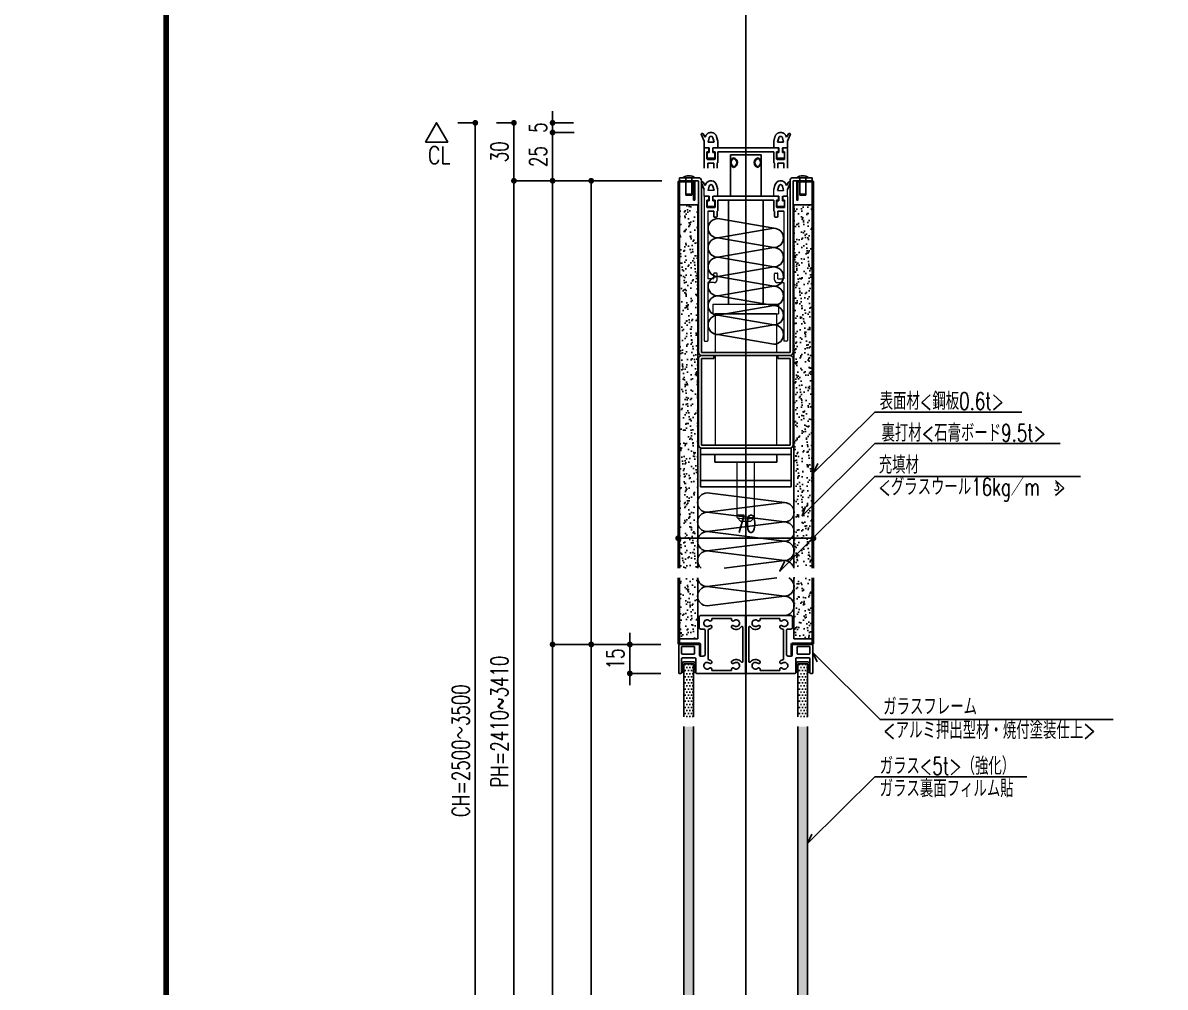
# Model space of a CAD drawing. Extents: x 21 to 47673, y 9 to 26406.
# Drawn here: x 17495 to 18086, y 19376 to 19875 of the extents above; entities that cross this region are included whole.
import ezdxf

# ---------------------------------------------------------------- set-up
doc = ezdxf.new("R2010")
doc.units = 0
doc.header["$LTSCALE"] = 10
doc.header["$PDMODE"] = 35
doc.header["$PDSIZE"] = 5
doc.linetypes.add('HIDDEN', pattern=[9.525, 6.35, -3.175])
for name, color, linetype in [('_図面枠', 7, 'Continuous'), ('_基準', 1, 'Continuous'), ('_文字', 3, 'Continuous'), ('_製品', 4, 'Continuous'), ('_製品寸法', 9, 'Continuous'), ('_製品点線', 6, 'Continuous')]:
    doc.layers.add(name, color=color, linetype=linetype)
doc.styles.add('OKAMURA', font='simplex8.shx', dxfattribs={"width": 0.7, "bigfont": 'BIGFONT.shx'})
doc.dimstyles.new('OKAMURA-003', dxfattribs={"dimscale": 3, "dimtxt": 3, "dimasz": 1, "dimexe": 0, "dimexo": 3, "dimgap": 1, "dimtad": 1, "dimdec": 3, "dimdsep": 46, "dimtxsty": 'OKAMURA', "dimblk1": 'DOT', "dimblk2": 'DOT', "dimsah": 1, "dimcen": 0, "dimclrd": 9, "dimclre": 9, "dimclrt": 3, "dimadec": 0, "dimazin": 0, "dimtfac": 1, "dimtdec": 3, "dimtix": 1, "dimtmove": 2, "dimatfit": 3, "dimldrblk": 'NONE', "dimfxl": 0, "dimtolj": 1, "dimarcsym": 0})
pattern_1 = [(127.5, (-4866.6654, -2922.263), (-4.8941324, -0.160003), [0, -3.8608, 0, -4.318, 0, -4.1275]), (97.5, (-4866.6654, -2922.263), (-7.168251, 4.495233), [0, -2.0828, 0, -3.4798, 0, -1.3335]), (57.5, (-4866.6654, -2925.387), (-0.0143718, 7.9099237), [0, -1.27, 0, -4.572, 0, -5.969]), (47.5, (-4866.6654, -2925.387), (-2.229293, 7.6355645), [0, -0.635, 0, -2.9972, 0, -3.429])]
pattern_2 = [(127.5, (-4866.6654, -2616.763), (-4.8941324, -0.160003), [0, -3.8608, 0, -4.318, 0, -4.1275]), (97.5, (-4866.6654, -2616.763), (-7.168251, 4.495233), [0, -2.0828, 0, -3.4798, 0, -1.3335]), (57.5, (-4866.6654, -2619.887), (-0.014372, 7.9099237), [0, -1.27, 0, -4.572, 0, -5.969]), (47.5, (-4866.6654, -2619.887), (-2.229293, 7.6355645), [0, -0.635, 0, -2.9972, 0, -3.429])]

# ---------------------------------------------------------------- blocks, each defined once
blk = doc.blocks.new('WAKU')
at = {"layer": '_図面枠', "color": 7, "const_width": 1}
blk.add_lwpolyline([(803, 565), (0, 565), (0, 0), (803, 0)], close=True, dxfattribs=at)
blk = doc.blocks.new('_DOT')
at = {"color": 0, "linetype": 'ByBlock'}
blk.add_line((-0.5, 0), (-1, 0), dxfattribs=at)
at = {"color": 0, "linetype": 'ByBlock', "const_width": 0.5}
blk.add_lwpolyline([(-0.25, 0, 1), (0.25, 0, 1)], format="xyb", close=True, dxfattribs=at)
blk = doc.blocks.new('*D1248')
at = {"layer": '_製品寸法', "color": 9, "lineweight": -2, "transparency": 16777216}
for p, q in [((-149, 650), (-140, 650)), ((-140, 2.98), (-140, 647)), ((-149, -0.02), (-140, -0.02))]:
    blk.add_line(p, q, dxfattribs=at)
at = {"layer": 'Defpoints', "color": 0, "transparency": 16777216}
for p in [(-140, 650), (-140, 650), (-140, -0.02)]:
    blk.add_point(p, dxfattribs=at)
at = {"layer": '_製品寸法', "color": 9, "lineweight": -2, "transparency": 16777216, "xscale": 3, "yscale": 3, "zscale": 3}
for p, rotation in [((-140, 650), 90), ((-140, -0.02), 270)]:
    blk.add_blockref('_DOT', p, dxfattribs=dict(at, rotation=rotation))
at = {"layer": '_製品寸法', "color": 3, "transparency": 16777216, "insert": (-147.5, 324.99), "char_height": 9, "attachment_point": 5, "rotation": 90, "style": 'OKAMURA'}
blk.add_mtext('\\A1;CH=2500～3500', dxfattribs=at)
blk = doc.blocks.new('_None')
blk = doc.blocks.new('*D1249')
at = {"layer": '_製品寸法', "color": 9, "lineweight": -2, "transparency": 16777216}
for p, q in [((-129, 650), (-120, 650)), ((-120, 647), (-120, 623)), ((-43.4, 620), (-120, 620))]:
    blk.add_line(p, q, dxfattribs=at)
at = {"layer": 'Defpoints', "color": 0, "transparency": 16777216}
for p in [(-120, 650), (-120, 620), (-34.4, 620)]:
    blk.add_point(p, dxfattribs=at)
at = {"layer": '_製品寸法', "color": 9, "lineweight": -2, "transparency": 16777216, "xscale": 3, "yscale": 3, "zscale": 3}
for p, rotation in [((-120, 650), 90), ((-120, 620), 270)]:
    blk.add_blockref('_DOT', p, dxfattribs=dict(at, rotation=rotation))
at = {"layer": '_製品寸法', "color": 3, "transparency": 16777216, "insert": (-127.5, 635), "char_height": 9, "attachment_point": 5, "rotation": 90, "style": 'OKAMURA'}
blk.add_mtext('\\A1;30', dxfattribs=at)
blk = doc.blocks.new('*D1250')
at = {"layer": '_製品寸法', "color": 9, "lineweight": -2, "transparency": 16777216}
for p, q in [((-43.4, 620), (-120, 620)), ((-120, 617), (-120, 63)), ((-43.4, 60), (-120, 60))]:
    blk.add_line(p, q, dxfattribs=at)
at = {"layer": 'Defpoints', "color": 0, "transparency": 16777216}
for p in [(-34.4, 620), (-120, 60), (-34.4, 60)]:
    blk.add_point(p, dxfattribs=at)
at = {"layer": '_製品寸法', "color": 9, "lineweight": -2, "transparency": 16777216, "xscale": 3, "yscale": 3, "zscale": 3}
for p, rotation in [((-120, 620), 90), ((-120, 60), 270)]:
    blk.add_blockref('_DOT', p, dxfattribs=dict(at, rotation=rotation))
at = {"layer": '_製品寸法', "color": 3, "transparency": 16777216, "insert": (-127.5, 340), "char_height": 9, "attachment_point": 5, "rotation": 90, "style": 'OKAMURA'}
blk.add_mtext('\\A1;PH=2410~3410', dxfattribs=at)
blk = doc.blocks.new('*D1252')
at = {"layer": '_製品寸法', "color": 9, "lineweight": -2, "transparency": 16777216}
for p, q in [((-35, 444), (-35, 435)), ((35, 444), (35, 435)), ((-32, 435), (32, 435))]:
    blk.add_line(p, q, dxfattribs=at)
at = {"layer": 'Defpoints', "color": 0, "transparency": 16777216}
for p in [(-35, 435), (35, 435), (35, 435)]:
    blk.add_point(p, dxfattribs=at)
at = {"layer": '_製品寸法', "color": 9, "lineweight": -2, "transparency": 16777216, "xscale": 3, "yscale": 3, "zscale": 3, "rotation": 180}
blk.add_blockref('_DOT', (-35, 435), dxfattribs=at)
at = {"layer": '_製品寸法', "color": 9, "lineweight": -2, "transparency": 16777216, "xscale": 3, "yscale": 3, "zscale": 3}
blk.add_blockref('_DOT', (35, 435), dxfattribs=at)
at = {"layer": '_製品寸法', "color": 3, "transparency": 16777216, "insert": (0, 442.5), "char_height": 9, "attachment_point": 5, "style": 'OKAMURA'}
blk.add_mtext('\\A1;70', dxfattribs=at)
blk = doc.blocks.new('*D1253')
at = {"layer": '_製品寸法', "color": 9, "lineweight": -2, "transparency": 16777216}
for p, q in [((-44, 620), (-80, 620)), ((-80, 617), (-80, 383)), ((-44, 380), (-80, 380))]:
    blk.add_line(p, q, dxfattribs=at)
at = {"layer": 'Defpoints', "color": 0, "transparency": 16777216}
for p in [(-35, 620), (-80, 380), (-35, 380)]:
    blk.add_point(p, dxfattribs=at)
at = {"layer": '_製品寸法', "color": 9, "lineweight": -2, "transparency": 16777216, "xscale": 3, "yscale": 3, "zscale": 3}
for p, rotation in [((-80, 620), 90), ((-80, 380), 270)]:
    blk.add_blockref('_DOT', p, dxfattribs=dict(at, rotation=rotation))
blk = doc.blocks.new('*D1254')
at = {"layer": '_製品寸法', "color": 9, "lineweight": -2, "transparency": 16777216}
for p, q in [((-44, 380), (-80, 380)), ((-80, 377), (-80, 63)), ((-44, 60), (-80, 60))]:
    blk.add_line(p, q, dxfattribs=at)
at = {"layer": 'Defpoints', "color": 0, "transparency": 16777216}
for p in [(-35, 380), (-80, 60), (-35, 60)]:
    blk.add_point(p, dxfattribs=at)
at = {"layer": '_製品寸法', "color": 9, "lineweight": -2, "transparency": 16777216, "xscale": 3, "yscale": 3, "zscale": 3}
for p, rotation in [((-80, 380), 90), ((-80, 60), 270)]:
    blk.add_blockref('_DOT', p, dxfattribs=dict(at, rotation=rotation))
blk = doc.blocks.new('*D1256')
at = {"layer": '_製品寸法', "color": 9, "lineweight": -2, "transparency": 16777216}
for p, q in [((-60, 383), (-60, 386)), ((-44, 380), (-60, 380)), ((-60, 365), (-60, 380)), ((-44, 365), (-60, 365)), ((-60, 362), (-60, 359))]:
    blk.add_line(p, q, dxfattribs=at)
at = {"layer": 'Defpoints', "color": 0, "transparency": 16777216}
for p in [(-60, 380), (-35, 380), (-35, 365)]:
    blk.add_point(p, dxfattribs=at)
at = {"layer": '_製品寸法', "color": 9, "lineweight": -2, "transparency": 16777216, "xscale": 3, "yscale": 3, "zscale": 3}
for p, rotation in [((-60, 380), 270), ((-60, 365), 90)]:
    blk.add_blockref('_DOT', p, dxfattribs=dict(at, rotation=rotation))
at = {"layer": '_製品寸法', "color": 3, "transparency": 16777216, "insert": (-67.5, 372.5), "char_height": 9, "attachment_point": 5, "rotation": 90, "style": 'OKAMURA'}
blk.add_mtext('\\A1;15', dxfattribs=at)
blk = doc.blocks.new('A$C7104633C')
at = {"color": 0, "linetype": 'HIDDEN'}
for p, q in [((-21.11, -7.5), (-22.12, -5.75)), ((21.11, -7.5), (22.12, -5.75)), ((-21.5, -9.5), (-23.01, -6.21)), ((-21.5, -13), (-21.5, -9.5)), ((-21.11, -7.5), (-20.67, -6.63)), ((-19.56, -10), (-18.97, -7.74)), ((-16.44, -10), (-19.56, -10)), ((-16.44, -10), (-17.03, -7.74)), ((-14.5, -9.5), (-15.1, -7.23)), ((-14.5, -13), (-14.5, -9.5)), ((14.5, -9.5), (15.1, -7.23)), ((14.5, -13), (14.5, -9.5)), ((16.44, -10), (17.03, -7.74)), ((16.44, -10), (19.56, -10)), ((19.56, -10), (18.97, -7.74)), ((21.11, -7.5), (20.67, -6.63)), ((21.5, -9.5), (23.01, -6.21)), ((21.5, -13), (21.5, -9.5)), ((-18.95, -13), (-21.5, -13)), ((-21.5, -13.3), (-21.5, -23.4)), ((-19.5, -13), (-21.2, -13)), ((-20.1, -18.6), (-20.1, -15)), ((-20.1, -15), (-19.2, -15)), ((-20, -18.3), (-20, -15.3)), ((-18.95, -15.3), (-20, -15.3)), ((-19.2, -15), (-19.2, -13.3)), ((-18.95, -13), (-18.95, -15.3)), ((-17.05, -13), (-17.05, -15.3)), ((-17.05, -13), (-14.5, -13)), ((-17.05, -13), (-17.05, -15.3)), ((-17.05, -15.3), (-16, -15.3)), ((-17, -13.3), (-17, -15)), ((-15.9, -15), (-17, -15)), ((-0.3, -13), (-16.7, -13)), ((-16, -15.3), (-16, -18.3)), ((-15.9, -15), (-15.9, -18.6)), ((-14.5, -20.5), (-14.5, -15)), ((0, -15), (-14.5, -15)), ((-0.3, -13), (0, -13.3)), ((0.3, -13), (0, -13.3)), ((0, -15), (14.5, -15)), ((0.3, -13), (16.7, -13)), ((17.05, -13), (14.5, -13)), ((14.5, -20.5), (14.5, -15)), ((15.9, -15), (17, -15)), ((15.9, -15), (15.9, -18.6)), ((16, -15.3), (16, -18.3)), ((17.05, -15.3), (16, -15.3)), ((17, -13.3), (17, -15)), ((17.05, -13), (17.05, -15.3)), ((17.05, -13), (17.05, -15.3)), ((18.95, -13), (18.95, -15.3)), ((18.95, -13), (21.5, -13)), ((18.95, -15.3), (20, -15.3)), ((19.2, -15), (19.2, -13.3)), ((20.1, -15), (19.2, -15)), ((19.5, -13), (21.2, -13)), ((20, -18.3), (20, -15.3)), ((20.1, -18.6), (20.1, -15)), ((21.5, -13.3), (21.5, -23.4)), ((-16, -18.3), (-20, -18.3)), ((-16.2, -18.9), (-19.8, -18.9)), ((-16.6, -20.8), (-19.6, -20.8)), ((-19.6, -20.8), (-19.6, -23.4)), ((-16.6, -20.8), (-16.6, -23.4)), ((-14.8, -20.8), (-14.9, -20.8)), ((-14.9, -23.4), (-14.9, -20.8)), ((14.8, -20.8), (14.9, -20.8)), ((14.9, -23.4), (14.9, -20.8)), ((16, -18.3), (20, -18.3)), ((16.2, -18.9), (19.8, -18.9)), ((16.6, -20.8), (19.6, -20.8)), ((16.6, -20.8), (16.6, -23.4)), ((19.6, -20.8), (19.6, -23.4))]:
    blk.add_line(p, q, dxfattribs=at)
for centre, radius, start, end in [((-22.56, -6), 0.5, 30.00233, 204.67075), ((-18, -8), 3, 14.81758, 152.90813), ((18, -8), 3, 27.09178, 165.18233), ((22.56, -6), 0.5, 335.32916, 149.99758), ((-18, -8), 1, 14.81758, 164.93495), ((18, -8), 1, 15.06496, 165.18233), ((-21.2, -13.3), 0.3, 90, 180), ((-19.5, -13.3), 0.3, 0, 90), ((-16.7, -13.3), 0.3, 90, 180), ((16.7, -13.3), 0.3, 359.99991, 89.99991), ((19.5, -13.3), 0.3, 89.99991, 179.99991), ((21.2, -13.3), 0.3, 359.99991, 89.99991), ((-19.8, -18.6), 0.3, 180, 270), ((-16.2, -18.6), 0.3, 270, 0), ((-14.8, -20.5), 0.3, 270, 0), ((14.8, -20.5), 0.3, 179.99991, 269.99991), ((16.2, -18.6), 0.3, 179.99991, 269.99991), ((19.8, -18.6), 0.3, 269.99991, 359.99991)]:
    blk.add_arc(centre, radius, start, end, dxfattribs=at)
blk = doc.blocks.new('*D1257')
at = {"layer": '_製品寸法', "color": 9, "lineweight": -2, "transparency": 16777216}
for p, q in [((-91, 620), (-100, 620)), ((-100, 617), (-100, 383)), ((-44, 380), (-100, 380))]:
    blk.add_line(p, q, dxfattribs=at)
at = {"layer": 'Defpoints', "color": 0, "transparency": 16777216}
for p in [(-100, 620), (-100, 380), (-35, 380)]:
    blk.add_point(p, dxfattribs=at)
at = {"layer": '_製品寸法', "color": 9, "lineweight": -2, "transparency": 16777216, "xscale": 3, "yscale": 3, "zscale": 3}
for p, rotation in [((-100, 620), 90), ((-100, 380), 270)]:
    blk.add_blockref('_DOT', p, dxfattribs=dict(at, rotation=rotation))
blk = doc.blocks.new('*D1258')
at = {"layer": '_製品寸法', "color": 9, "lineweight": -2, "transparency": 16777216}
for p, q in [((-44, 380), (-100, 380)), ((-100, 377), (-100, 3)), ((-109, 0), (-100, 0))]:
    blk.add_line(p, q, dxfattribs=at)
at = {"layer": 'Defpoints', "color": 0, "transparency": 16777216}
for p in [(-35, 380), (-100, 0), (-100, 0)]:
    blk.add_point(p, dxfattribs=at)
at = {"layer": '_製品寸法', "color": 9, "lineweight": -2, "transparency": 16777216, "xscale": 3, "yscale": 3, "zscale": 3}
for p, rotation in [((-100, 380), 90), ((-100, 0), 270)]:
    blk.add_blockref('_DOT', p, dxfattribs=dict(at, rotation=rotation))
at = {"layer": '_製品寸法', "color": 3, "transparency": 16777216, "insert": (-107.5, 190), "char_height": 9, "attachment_point": 5, "rotation": 90, "style": 'OKAMURA'}
blk.add_mtext('\\A1;RH=', dxfattribs=at)
blk = doc.blocks.new('A$C096F286E')
at = {"layer": '_製品'}
for p, q in [((6.2, 9), (0, 9)), ((1.53, 9), (1.53, 0)), ((4.68, 9), (4.68, 0)), ((4.68, 0.5), (1.53, 0.5)), ((4.68, 0), (1.53, 0))]:
    blk.add_line(p, q, dxfattribs=at)
blk.add_arc((3.1, 4.7), 5.31, 54.24261, 125.75739, dxfattribs=at)
blk = doc.blocks.new('A$C06EE46BC')
at = {"layer": '_製品'}
for p, q in [((34, 30), (11.5, 30)), ((35.4, 30), (57.9, 30)), ((10.5, 29), (10.5, 24)), ((27.26, 28.5), (17.14, 28.5)), ((17.14, 27.84), (17.14, 28.5)), ((27.26, 27.84), (27.26, 28.5)), ((33.2, 6.25), (33.2, 23.75)), ((34.5, 0.5), (34.5, 29.5)), ((34.9, 0.5), (34.9, 29.5)), ((36.2, 6.25), (36.2, 23.75)), ((42.14, 28.5), (52.26, 28.5)), ((42.14, 27.84), (42.14, 28.5)), ((52.26, 27.84), (52.26, 28.5)), ((58.9, 29), (58.9, 24)), ((12.7, 23), (11.5, 23)), ((13.7, 22), (13.7, 10)), ((15.2, 22.79), (15.2, 7.21)), ((54.2, 22.79), (54.2, 7.21)), ((55.7, 22), (55.7, 10)), ((56.7, 23), (57.9, 23)), ((0, 0.3), (0, 14.5)), ((0.5, 15), (10.2, 15)), ((1.5, 10.3), (1.5, 13.7)), ((1.8, 14), (7.9, 14)), ((8.2, 10.3), (8.2, 13.7)), ((10.7, 9.5), (10.7, 14.5)), ((58.7, 9.5), (58.7, 14.5)), ((68.9, 15), (59.2, 15)), ((61.2, 10.3), (61.2, 13.7)), ((67.6, 14), (61.5, 14)), ((67.9, 10.3), (67.9, 13.7)), ((69.4, 0.3), (69.4, 14.5)), ((1.5, 7.5), (1.5, 0.3)), ((7.9, 10), (1.8, 10)), ((8.4, 8), (2, 8)), ((8.9, 0.3), (8.9, 7.5)), ((11.2, 9), (12.7, 9)), ((58.2, 9), (56.7, 9)), ((60.5, 0.3), (60.5, 7.5)), ((61, 8), (67.4, 8)), ((61.5, 10), (67.6, 10)), ((67.9, 7.5), (67.9, 0.3)), ((17.14, 2.16), (17.14, 1.5)), ((27.26, 1.5), (17.14, 1.5)), ((27.26, 2.16), (27.26, 1.5)), ((42.14, 2.16), (42.14, 1.5)), ((42.14, 1.5), (52.26, 1.5)), ((52.26, 2.16), (52.26, 1.5)), ((1.2, 0), (0.3, 0)), ((34, 0), (9.2, 0)), ((35.4, 0), (60.2, 0)), ((68.2, 0), (69.1, 0))]:
    blk.add_line(p, q, dxfattribs=at)
for centre, radius, start, end in [((11.5, 29), 1, 90, 180), ((34, 29.5), 0.5, 0, 90), ((35.4, 29.5), 0.5, 90, 180), ((57.9, 29), 1, 360, 90), ((11.5, 24), 1, 180, 270), ((14.7, 26), 1.75, 47.45309, 180.02135), ((14.7, 26), 1.75, 179.97865, 312.54691), ((16.39, 27.84), 0.75, 227.4441, 360), ((16.39, 24.16), 0.75, 308.78596, 132.5559), ((28.01, 27.84), 0.75, 180, 312.5559), ((28.01, 24.16), 0.75, 47.4441, 231.21404), ((29.7, 26), 3.25, 226.58303, 323.1301), ((29.7, 26), 1.75, 359.97865, 132.54691), ((29.7, 26), 1.75, 227.45309, 0.02135), ((32.7, 23.75), 0.5, 0, 143.1301), ((36.7, 23.75), 0.5, 36.8699, 180), ((39.7, 26), 3.25, 216.8699, 313.41697), ((39.7, 26), 1.75, 47.45309, 180.02135), ((39.7, 26), 1.75, 179.97865, 312.54691), ((41.39, 27.84), 0.75, 227.4441, 360), ((41.39, 24.16), 0.75, 308.78596, 132.5559), ((53.01, 27.84), 0.75, 180, 312.5559), ((53.01, 24.16), 0.75, 47.4441, 231.21404), ((54.7, 26), 1.75, 359.97865, 132.54691), ((54.7, 26), 1.75, 227.45309, 0.02135), ((57.9, 24), 1, 270, 360), ((12.7, 22), 1, 0, 90), ((14.7, 26), 3.25, 278.84988, 313.41697), ((54.7, 26), 3.25, 226.58303, 261.15012), ((56.7, 22), 1, 90, 180), ((0.5, 14.5), 0.5, 90, 180), ((1.8, 13.7), 0.3, 90, 180), ((7.9, 13.7), 0.3, 360, 90), ((10.2, 14.5), 0.5, 360, 90), ((59.2, 14.5), 0.5, 90, 180), ((61.5, 13.7), 0.3, 90, 180), ((67.6, 13.7), 0.3, 360, 90), ((68.9, 14.5), 0.5, 360, 90), ((1.8, 10.3), 0.3, 180, 270), ((2, 7.5), 0.5, 90, 180), ((7.9, 10.3), 0.3, 270, 360), ((8.4, 7.5), 0.5, 360, 90), ((11.2, 9.5), 0.5, 180, 270), ((12.7, 10), 1, 270, 0), ((14.7, 4), 3.25, 46.58303, 81.15012), ((16.39, 5.84), 0.75, 227.4441, 51.21404), ((28.01, 5.84), 0.75, 128.78596, 312.5559), ((29.7, 4), 3.25, 36.8699, 133.41697), ((32.7, 6.25), 0.5, 216.8699, 0), ((36.7, 6.25), 0.5, 180, 323.1301), ((39.7, 4), 3.25, 46.58303, 143.1301), ((41.39, 5.84), 0.75, 227.4441, 51.21404), ((53.01, 5.84), 0.75, 128.78596, 312.5559), ((54.7, 4), 3.25, 98.84988, 133.41697), ((56.7, 10), 1, 180, 270), ((58.2, 9.5), 0.5, 270, 0), ((61, 7.5), 0.5, 90, 180), ((61.5, 10.3), 0.3, 180, 270), ((67.4, 7.5), 0.5, 0, 90), ((67.6, 10.3), 0.3, 270, 360), ((0.3, 0.3), 0.3, 180, 270), ((1.2, 0.3), 0.3, 270, 360), ((9.2, 0.3), 0.3, 180, 270), ((14.7, 4), 1.75, 47.45309, 180.02135), ((14.7, 4), 1.75, 179.97865, 312.54691), ((16.39, 2.16), 0.75, 0, 132.5559), ((28.01, 2.16), 0.75, 47.4441, 180), ((29.7, 4), 1.75, 359.97865, 132.54691), ((29.7, 4), 1.75, 227.45309, 0.02135), ((34, 0.5), 0.5, 270, 0), ((35.4, 0.5), 0.5, 180, 270), ((39.7, 4), 1.75, 47.45309, 180.02135), ((39.7, 4), 1.75, 179.97865, 312.54691), ((41.39, 2.16), 0.75, 360, 132.5559), ((53.01, 2.16), 0.75, 47.4441, 180), ((54.7, 4), 1.75, 359.97865, 132.54691), ((54.7, 4), 1.75, 227.45309, 0.02135), ((60.2, 0.3), 0.3, 270, 0), ((68.2, 0.3), 0.3, 180, 270), ((69.1, 0.3), 0.3, 270, 360)]:
    blk.add_arc(centre, radius, start, end, dxfattribs=at)
blk = doc.blocks.new('P15AGP縦')
at = {"layer": '_製品'}
h = blk.add_hatch(dxfattribs=at)
h.set_pattern_fill('AR-SAND', color=256, scale=0.1, angle=90, style=0)
h.set_pattern_definition(pattern_1)
edge = h.paths.add_edge_path()
edge.add_line((-24.9, 419.5), (-24.9, 607.5))
edge.add_line((-24.9, 607.5), (-34.4, 607.5))
edge.add_line((-34.4, 607.5), (-34.4, 419.5))
h = blk.add_hatch(dxfattribs=at)
h.set_pattern_fill('AR-SAND', color=256, scale=0.1, angle=90, style=0)
h.set_pattern_definition(pattern_1)
edge = h.paths.add_edge_path()
edge.add_line((24.9, 419.5), (24.9, 607.5))
edge.add_line((24.9, 607.5), (34.4, 607.5))
edge.add_line((34.4, 607.5), (34.4, 419.5))
h = blk.add_hatch(dxfattribs=at)
h.set_pattern_fill('AR-SAND', color=256, scale=0.1, angle=90, style=0)
h.set_pattern_definition(pattern_2)
edge = h.paths.add_edge_path()
edge.add_line((-24.9, 414.5), (-24.9, 383))
edge.add_line((-24.9, 383), (-34.4, 383))
edge.add_line((-34.4, 383), (-34.4, 414.5))
h = blk.add_hatch(dxfattribs=at)
h.set_pattern_fill('AR-SAND', color=256, scale=0.1, angle=90, style=0)
h.set_pattern_definition(pattern_2)
edge = h.paths.add_edge_path()
edge.add_line((24.9, 414.5), (24.9, 383))
edge.add_line((24.9, 383), (34.4, 383))
edge.add_line((34.4, 383), (34.4, 414.5))
h = blk.add_hatch(dxfattribs=at)
h.set_pattern_fill('DOTS', color=256, angle=180, style=0)
h.set_pattern_definition([(180, (-4.1311, -1570.5523), (-0.79375, 1.5875), [0, -1.5875])])
edge = h.paths.add_edge_path()
edge.add_line((-32, 342.5), (-32, 370))
edge.add_line((-32, 370), (-27, 370))
edge.add_line((-27, 370), (-27, 342.5))
h = blk.add_hatch(dxfattribs=at)
h.set_pattern_fill('DOTS', color=256, angle=90, style=0)
h.set_pattern_definition([(360, (4.1311, -1570.5523), (0.79375, 1.5875), [0, -1.5875])])
edge = h.paths.add_edge_path()
edge.add_line((32, 342.5), (32, 370))
edge.add_line((32, 370), (27, 370))
edge.add_line((27, 370), (27, 342.5))
h = blk.add_hatch(dxfattribs=at)
h.set_pattern_fill('DOTS', color=256, angle=180, style=0)
h.set_pattern_definition([(180, (-4.1311, 2029.5517), (-0.79375, -1.5875), [0, -1.5875])])
edge = h.paths.add_edge_path()
edge.add_line((-32, 337.5), (-32, 89))
edge.add_line((-32, 89), (-27, 89))
edge.add_line((-27, 89), (-27, 337.5))
h = blk.add_hatch(dxfattribs=at)
h.set_pattern_fill('DOTS', color=256, angle=90, style=0)
h.set_pattern_definition([(1e-14, (4.1311, 2029.5517), (0.79375, -1.5875), [0, -1.5875])])
edge = h.paths.add_edge_path()
edge.add_line((32, 337.5), (32, 89))
edge.add_line((32, 89), (27, 89))
edge.add_line((27, 89), (27, 337.5))
for p, q in [((-8, 633.4), (8, 633.4)), ((-8, 612), (-8, 633.4)), ((8, 612), (8, 633.4)), ((-34.4, 620), (-34.4, 621.6)), ((-34.4, 621.6), (-24.5, 621.6)), ((34.4, 621.6), (24.5, 621.6)), ((34.4, 620), (34.4, 621.6)), ((-34.4, 620), (-24.5, 620)), ((-24.5, 620), (-24.5, 531.2)), ((-21.5, 615.5), (-23.01, 618.79)), ((-22.9, 620), (-22.9, 531.2)), ((-21.11, 617.5), (-22.12, 619.25)), ((-21.11, 617.5), (-20.67, 618.37)), ((-19.56, 615), (-18.97, 617.26)), ((-16.44, 615), (-17.03, 617.26)), ((-14.5, 615.5), (-15.1, 617.77)), ((14.5, 615.5), (15.1, 617.77)), ((16.44, 615), (17.03, 617.26)), ((19.56, 615), (18.97, 617.26)), ((21.11, 617.5), (20.67, 618.37)), ((21.11, 617.5), (22.12, 619.25)), ((21.5, 615.5), (23.01, 618.79)), ((22.9, 620), (22.9, 531.2)), ((34.4, 620), (24.5, 620)), ((24.5, 620), (24.5, 531.2)), ((-19.5, 612), (-21.2, 612)), ((-20.1, 606.4), (-20.1, 610)), ((-20.1, 610), (-19.2, 610)), ((-20, 606.7), (-20, 609.7)), ((-18.95, 609.7), (-20, 609.7)), ((-19.2, 610), (-19.2, 611.7)), ((-18.95, 612), (-18.95, 609.7)), ((-17.05, 612), (-17.05, 609.7)), ((-17.05, 609.7), (-16, 609.7)), ((-17, 611.7), (-17, 610)), ((-15.9, 610), (-17, 610)), ((-0.3, 612), (-16.7, 612)), ((-16, 609.7), (-16, 606.7)), ((-15.9, 610), (-15.9, 606.4)), ((-14.5, 604.5), (-14.5, 610)), ((0, 610), (-14.5, 610)), ((-9, 556.2), (-9, 610)), ((-0.3, 612), (0, 611.7)), ((0.3, 612), (0, 611.7)), ((0, 610), (14.5, 610)), ((0.3, 612), (16.7, 612)), ((9, 610), (9, 556.2)), ((14.5, 604.5), (14.5, 610)), ((15.9, 610), (17, 610)), ((15.9, 610), (15.9, 606.4)), ((16, 609.7), (16, 606.7)), ((17.05, 609.7), (16, 609.7)), ((17, 611.7), (17, 610)), ((17.05, 612), (17.05, 609.7)), ((18.95, 612), (18.95, 609.7)), ((18.95, 609.7), (20, 609.7)), ((19.2, 610), (19.2, 611.7)), ((20.1, 610), (19.2, 610)), ((19.5, 612), (21.2, 612)), ((20, 606.7), (20, 609.7)), ((20.1, 606.4), (20.1, 610)), ((-16, 606.7), (-20, 606.7)), ((-16.2, 606.1), (-19.8, 606.1)), ((-16.6, 604.2), (-19.6, 604.2)), ((-16.6, 604.2), (-16.6, 601.5)), ((-14.8, 604.2), (-14.9, 604.2)), ((-14.9, 601.5), (-14.9, 604.2)), ((14.8, 604.2), (14.9, 604.2)), ((14.9, 601.5), (14.9, 604.2)), ((16, 606.7), (20, 606.7)), ((16.2, 606.1), (19.8, 606.1)), ((16.6, 604.2), (19.6, 604.2)), ((16.6, 604.2), (16.6, 601.5)), ((-15.2, 601.2), (-16.3, 601.2)), ((15.2, 601.2), (16.3, 601.2)), ((-24.5, 483.2), (-24.5, 528)), ((-22.9, 531.2), (0, 531.2)), ((0, 529.6), (-22.9, 529.6)), ((-22.9, 529.6), (-16.5, 529.6)), ((-22.9, 483.2), (-22.9, 528)), ((-22.9, 528), (-16.5, 528)), ((-16.5, 528), (-16.5, 529.6)), ((22.9, 531.2), (0, 531.2)), ((0, 529.6), (22.9, 529.6)), ((16.5, 529.6), (22.9, 529.6)), ((16.5, 528), (16.5, 529.6)), ((16.5, 528), (22.9, 528)), ((22.9, 528), (22.9, 483.2)), ((24.5, 528), (24.5, 483.2)), ((23.5, 481.6), (-23.5, 481.6)), ((-23.5, 481.6), (-23.5, 461.6)), ((22.9, 483.2), (-22.9, 483.2)), ((22.9, 481.6), (-22.9, 481.6)), ((23.5, 481.6), (23.5, 461.6)), ((23.5, 478.4), (-23.5, 478.4)), ((-16, 478.4), (16, 478.4)), ((-16, 474.4), (-16, 478.4)), ((-16, 474.4), (16, 474.4)), ((16, 474.4), (16, 478.4)), ((23.5, 464.8), (-23.5, 464.8)), ((23.5, 461.6), (-23.5, 461.6)), ((-33, 370), (-33, 366.1)), ((-32.2, 369.8), (-32.2, 366.67)), ((-32, 371), (-27, 371)), ((-32, 370), (-27, 370)), ((-26.8, 369.8), (-26.8, 366.67)), ((-26, 370), (-26, 366.1)), ((26, 370), (26, 366.1)), ((26.8, 369.8), (26.8, 366.67)), ((32, 371), (27, 371)), ((32, 370), (27, 370)), ((32.2, 369.8), (32.2, 366.67)), ((33, 370), (33, 366.1))]:
    blk.add_line(p, q, dxfattribs=at)
at = {"layer": '_製品', "lineweight": 15}
for p, q in [((-21.5, 612), (-21.5, 615.5)), ((-16.44, 615), (-19.56, 615)), ((-14.5, 612), (-14.5, 615.5)), ((14.5, 612), (14.5, 615.5)), ((16.44, 615), (19.56, 615)), ((21.5, 612), (21.5, 615.5)), ((-18.95, 612), (-21.5, 612)), ((-21.5, 611.7), (-21.5, 537.3)), ((-17.05, 612), (-14.5, 612)), ((-17.05, 612), (-17.05, 609.7)), ((17.05, 612), (14.5, 612)), ((17.05, 612), (17.05, 609.7)), ((18.95, 612), (21.5, 612)), ((21.5, 611.7), (21.5, 537.3)), ((-19.6, 604.2), (-19.6, 569.2)), ((19.6, 604.2), (19.6, 569.2)), ((-16.6, 569.2), (-19.6, 569.2)), ((-16.6, 569.2), (-16.6, 571.9)), ((-15.2, 572.2), (-16.3, 572.2)), ((-14.9, 568.8), (-14.9, 571.9)), ((14.9, 568.8), (14.9, 571.9)), ((15.2, 572.2), (16.3, 572.2)), ((16.6, 569.2), (16.6, 571.9)), ((16.6, 569.2), (19.6, 569.2)), ((-19.6, 567.3), (-19.6, 537.3)), ((-16.4, 567.3), (-19.6, 567.3)), ((16.4, 567.3), (19.6, 567.3)), ((19.6, 567.3), (19.6, 537.3)), ((-17, 556.2), (17, 556.2)), ((-17, 556.2), (-17, 551.2)), ((17, 556.2), (17, 551.2)), ((-17, 551.2), (17, 551.2)), ((15.9, 551.2), (-15.9, 551.2)), ((-15.9, 551.2), (-15.9, 531.2)), ((15.9, 551.2), (15.9, 531.2)), ((-21.2, 537), (-19.9, 537)), ((21.2, 537), (19.9, 537)), ((-18.9, 529.6), (18.9, 529.6)), ((-15.9, 529.6), (-15.9, 483.2)), ((15.9, 529.6), (15.9, 483.2)), ((23.5, 481.6), (-23.5, 481.6)), ((-21.2, 481.6), (21.2, 481.6)), ((15.9, 483.2), (-15.9, 483.2)), ((-4.5, 445.64), (-4.5, 474.4)), ((4.5, 445.64), (4.5, 474.4)), ((-2.5, 443.64), (-4.5, 445.64)), ((2.5, 443.64), (-2.5, 443.64)), ((4.5, 445.64), (2.5, 443.64))]:
    blk.add_line(p, q, dxfattribs=at)
at = {"layer": '_製品', "color": 6, "linetype": 'ByBlock', "ltscale": 0.5}
blk.add_line((-14.5, 540.41), (14.5, 535.41), dxfattribs=at)
at = {"layer": '_製品'}
for points in [[(-34.4, 419.5), (-34.4, 619.4), (-27, 619.4), (-27, 610), (-26.4, 610), (-26.4, 619.4, 0.414214), (-27, 620), (-34.4, 620, 0.414214), (-35, 619.4), (-35, 419.5)], [(34.4, 419.5), (34.4, 619.4), (27, 619.4), (27, 610), (26.4, 610), (26.4, 619.4, -0.414214), (27, 620), (34.4, 620, -0.414214), (35, 619.4), (35, 419.5)], [(-35, 414.5), (-35, 380.6, 0.414214), (-34.4, 380), (-24, 380), (-24, 374.8), (-23.4, 374.8), (-23.4, 380, 0.414214), (-24, 380.6), (-34.4, 380.6), (-34.4, 414.5)], [(35, 414.5), (35, 380.6, -0.414214), (34.4, 380), (24, 380), (24, 374.8), (23.4, 374.8), (23.4, 380, -0.414214), (24, 380.6), (34.4, 380.6), (34.4, 414.5)]]:
    blk.add_lwpolyline(points, format="xyb", dxfattribs=at)
for points in [[(-24.9, 419.5), (-24.9, 607.5), (-34.4, 607.5), (-34.4, 419.5)], [(24.9, 419.5), (24.9, 607.5), (34.4, 607.5), (34.4, 419.5)], [(-24.9, 414.5), (-24.9, 383), (-34.4, 383), (-34.4, 414.5)], [(24.9, 414.5), (24.9, 383), (34.4, 383), (34.4, 414.5)], [(-32, 342.5), (-32, 370), (-27, 370), (-27, 342.5)], [(32, 342.5), (32, 370), (27, 370), (27, 342.5)], [(-32, 337.5), (-32, 89), (-27, 89), (-27, 337.5)], [(32, 337.5), (32, 89), (27, 89), (27, 337.5)]]:
    blk.add_lwpolyline(points, dxfattribs=at)
at = {"layer": '_製品', "color": 6, "linetype": 'ByBlock', "ltscale": 0.5}
for points in [[(14.5, 585.41), (14.5, 585.41, 0.414214), (19.5, 590.41), (19.5, 590.41, 0.414214), (14.5, 595.41), (14.5, 595.41), (-14.5, 590.41), (-14.5, 590.41, -0.414214), (-19.5, 595.41), (-19.5, 595.41, -0.414214), (-14.5, 600.41), (-14.5, 600.41), (14.5, 595.41)], [(14.5, 575.41), (14.5, 575.41, 0.414214), (19.5, 580.41), (19.5, 580.41, 0.414214), (14.5, 585.41), (14.5, 585.41), (-14.5, 580.41), (-14.5, 580.41, -0.414214), (-19.5, 585.41), (-19.5, 585.41, -0.414214), (-14.5, 590.41), (-14.5, 590.41), (14.5, 585.41)], [(14.5, 565.41), (14.5, 565.41, 0.414214), (19.5, 570.41), (19.5, 570.41, 0.414214), (14.5, 575.41), (14.5, 575.41), (-14.5, 570.41), (-14.5, 570.41, -0.414214), (-19.5, 575.41), (-19.5, 575.41, -0.414214), (-14.5, 580.41), (-14.5, 580.41), (14.5, 575.41)], [(14.5, 555.41), (14.5, 555.41, 0.414214), (19.5, 560.41), (19.5, 560.41, 0.414214), (14.5, 565.41), (14.5, 565.41), (-14.5, 560.41), (-14.5, 560.41, -0.414214), (-19.5, 565.41), (-19.5, 565.41, -0.414214), (-14.5, 570.41), (-14.5, 570.41), (14.5, 565.41)], [(14.5, 545.41), (14.5, 545.41, 0.414214), (19.5, 550.41), (19.5, 550.41, 0.414214), (14.5, 555.41), (14.5, 555.41), (-14.5, 550.41), (-14.5, 550.41, -0.414214), (-19.5, 555.41), (-19.5, 555.41, -0.414214), (-14.5, 560.41), (-14.5, 560.41), (14.5, 555.41)], [(14.5, 535.41), (14.5, 535.41, 0.414214), (19.5, 540.41), (19.5, 540.41, 0.414214), (14.5, 545.41), (14.5, 545.41), (-14.5, 540.41), (-14.5, 540.41, -0.414214), (-19.5, 545.41), (-19.5, 545.41, -0.414214), (-14.5, 550.41), (-14.5, 550.41), (14.5, 545.41)]]:
    blk.add_lwpolyline(points, format="xyb", dxfattribs=at)
at = {"layer": '_製品', "ltscale": 0.5}
for points in [[(20, 443.4), (20, 443.4, 0.414214), (25, 448.4), (25, 448.4, 0.414214), (20, 453.4), (20, 453.4), (-20, 448.4), (-20, 448.4, -0.414214), (-25, 453.4), (-25, 453.4, -0.414214), (-20, 458.4), (-20, 458.4), (20, 453.4)], [(20, 433.4), (20, 433.4, 0.414214), (25, 438.4), (25, 438.4, 0.414214), (20, 443.4), (20, 443.4), (-20, 438.4), (-20, 438.4, -0.414214), (-25, 443.4), (-25, 443.4, -0.414214), (-20, 448.4), (-20, 448.4), (20, 443.4)], [(20, 423.4), (20, 423.4, 0.414214), (25, 428.4), (25, 428.4, 0.414214), (20, 433.4), (20, 433.4), (-20, 428.4), (-20, 428.4, -0.414214), (-25, 433.4), (-25, 433.4, -0.414214), (-20, 438.4), (-20, 438.4), (20, 433.4)], [(-23.13, 419.5, -0.227486), (-25, 423.4), (-25, 423.4, -0.414214), (-20, 428.4), (-20, 428.4), (20, 423.4)], [(24.88, 419.5, 0.35065), (20, 423.4), (20, 423.4), (-11.2, 419.5)], [(16, 414.5), (-20, 410), (-20, 410, -0.385199), (-24.97, 414.5)], [(20, 405), (20, 405, 0.414214), (25, 410), (25, 410, 0.287553), (22.18, 414.5, 0.287553)], [(20, 395), (20, 395, 0.414214), (25, 400), (25, 400, 0.414214), (20, 405), (20, 405), (-20, 400), (-20, 400, -0.414214), (-25, 405), (-25, 405, -0.414214), (-20, 410), (-20, 410), (20, 405)]]:
    blk.add_lwpolyline(points, format="xyb", dxfattribs=at)
at = {"layer": '_製品'}
for centre, radius, start, end in [((-5.06, 629.4), 2.82, 117.49088, 242.50912), ((-5.36, 629.4), 2.3, 116.00509, 243.99491), ((-6.9, 629.4), 2.56, 282.17276, 77.82724), ((-6.86, 629.4), 2.13, 283.42445, 76.57555), ((6.9, 629.4), 2.56, 102.17276, 257.82724), ((6.86, 629.4), 2.13, 103.42445, 256.57555), ((5.06, 629.4), 2.82, 297.49088, 62.50912), ((5.36, 629.4), 2.3, 296.00509, 63.99491), ((-24.5, 620), 1.6, 0, 90), ((24.5, 620), 1.6, 90, 180), ((-22.56, 619), 0.5, 30.00233, 204.67075), ((-18, 617), 3, 14.81758, 152.90813), ((-18, 617), 1, 14.81758, 164.93495), ((18, 617), 3, 27.09178, 165.18233), ((18, 617), 1, 15.06496, 165.18233), ((22.56, 619), 0.5, 335.32916, 149.99758), ((-21.2, 611.7), 0.3, 90, 180), ((-19.5, 611.7), 0.3, 0, 90), ((-16.7, 611.7), 0.3, 90, 180), ((16.7, 611.7), 0.3, 359.99991, 89.99991), ((19.5, 611.7), 0.3, 89.99991, 179.99991), ((21.2, 611.7), 0.3, 359.99991, 89.99991), ((-19.8, 606.4), 0.3, 180, 270), ((-16.2, 606.4), 0.3, 270, 0), ((-14.8, 604.5), 0.3, 270, 0), ((14.8, 604.5), 0.3, 179.99991, 269.99991), ((16.2, 606.4), 0.3, 179.99991, 269.99991), ((19.8, 606.4), 0.3, 269.99991, 359.99991), ((-16.3, 601.5), 0.3, 180, 270), ((-15.2, 601.5), 0.3, 270, 0), ((15.2, 601.5), 0.3, 179.99991, 269.99991), ((16.3, 601.5), 0.3, 269.99991, 359.99991), ((-22.9, 531.2), 1.6, 180, 270), ((-22.9, 528), 1.6, 90, 180), ((22.9, 531.2), 1.6, 270, 0), ((22.9, 528), 1.6, 0, 90), ((-22.9, 483.2), 1.6, 180, 270), ((22.9, 483.2), 1.6, 270, 0), ((-32, 370), 1, 90, 180), ((-32.4, 366.1), 0.6, 180, 70.52878), ((-32, 369.8), 0.2, 90, 180), ((-26.6, 366.1), 0.6, 109.47122, 0), ((-27, 370), 1, 0, 90), ((-27, 369.8), 0.2, 0, 90), ((27, 370), 1, 90, 180), ((26.6, 366.1), 0.6, 180, 70.52878), ((27, 369.8), 0.2, 90, 180), ((32.4, 366.1), 0.6, 109.47122, 0), ((32, 370), 1, 0, 90), ((32, 369.8), 0.2, 0, 90)]:
    blk.add_arc(centre, radius, start, end, dxfattribs=at)
at = {"layer": '_製品', "lineweight": 15}
for centre, radius, start, end in [((-16.3, 571.9), 0.3, 90, 180), ((-16.4, 568.8), 1.5, 270, 0), ((-15.2, 571.9), 0.3, 0, 90), ((15.2, 571.9), 0.3, 89.99991, 179.99991), ((16.4, 568.8), 1.5, 179.99991, 269.99991), ((16.3, 571.9), 0.3, 359.99991, 89.99991), ((-21.2, 537.3), 0.3, 179.99996, 270), ((-19.9, 537.3), 0.3, 270, 359.99995), ((19.9, 537.3), 0.3, 179.99995, 269.99991), ((21.2, 537.3), 0.3, 269.99991, 359.99995), ((0, 464.29), 19.18, 256.4329, 283.56708)]:
    blk.add_arc(centre, radius, start, end, dxfattribs=at)
at = {"xscale": -1, "rotation": 359.9999999984367}
blk.add_blockref('A$C096F286E', (-26.35, 612.6), dxfattribs=at)
blk.add_blockref('A$C096F286E', (26.35, 612.6))
at = {"layer": '_製品'}
blk.add_blockref('A$C06EE46BC', (-34.7, 365), dxfattribs=at)
blk = doc.blocks.new('*D1261')
at = {"layer": '_製品寸法', "color": 9, "lineweight": -2, "transparency": 16777216}
for p, q in [((-88.8, 645), (-100, 645)), ((-100, 642), (-100, 623)), ((-88.4, 620), (-100, 620))]:
    blk.add_line(p, q, dxfattribs=at)
at = {"layer": 'Defpoints', "color": 0, "transparency": 16777216}
for p in [(-79.8, 645), (-100, 620), (-79.4, 620)]:
    blk.add_point(p, dxfattribs=at)
at = {"layer": '_製品寸法', "color": 9, "lineweight": -2, "transparency": 16777216, "xscale": 3, "yscale": 3, "zscale": 3}
for p, rotation in [((-100, 645), 90), ((-100, 620), 270)]:
    blk.add_blockref('_DOT', p, dxfattribs=dict(at, rotation=rotation))
at = {"layer": '_製品寸法', "color": 3, "transparency": 16777216, "insert": (-107.5, 632.5), "char_height": 9, "attachment_point": 5, "rotation": 90, "style": 'OKAMURA'}
blk.add_mtext('\\A1;25', dxfattribs=at)
blk = doc.blocks.new('*D1262')
at = {"layer": '_製品寸法', "color": 9, "lineweight": -2, "transparency": 16777216}
for p, q in [((-100, 653), (-100, 656)), ((-89.2, 650), (-100, 650)), ((-100, 650), (-100, 645)), ((-88.8, 645), (-100, 645)), ((-100, 642), (-100, 639))]:
    blk.add_line(p, q, dxfattribs=at)
at = {"layer": 'Defpoints', "color": 0, "transparency": 16777216}
for p in [(-100, 645), (-80.2, 650), (-79.8, 645)]:
    blk.add_point(p, dxfattribs=at)
at = {"layer": '_製品寸法', "color": 9, "lineweight": -2, "transparency": 16777216, "xscale": 3, "yscale": 3, "zscale": 3}
for p, rotation in [((-100, 650), 270), ((-100, 645), 90)]:
    blk.add_blockref('_DOT', p, dxfattribs=dict(at, rotation=rotation))
at = {"layer": '_製品寸法', "color": 3, "transparency": 16777216, "insert": (-107.5, 647.5), "char_height": 9, "attachment_point": 5, "rotation": 90, "style": 'OKAMURA'}
blk.add_mtext('\\A1;5', dxfattribs=at)
blk = doc.blocks.new('*U1247')
at = {"layer": '_基準'}
blk.add_line((0, 1347), (0, -40), dxfattribs=at)
at = {"layer": '_文字', "color": 9}
for points in [[(37.2487, 473.5967), (35, 468.7744), (66.7451, 500.2805), (142.8342, 500.2805)], [(30.9572, 451.3795), (29.2074, 446.5572), (66.7451, 484.0125), (162.7327, 484.0125)], [(20.0308, 423.0156), (17.6277, 417.862), (66.7444, 466.9787), (173.1803, 466.9787)], [(36.9498, 371.0638), (34.7003, 375.8879), (69.4452, 341.1429), (190.0964, 341.1429)], [(34.2492, 281.7593), (32.0005, 276.9369), (66.7454, 311.4203), (145.4718, 311.4203)]]:
    blk.add_lwpolyline(points, dxfattribs=at)
at = {"layer": '_製品寸法', "ltscale": 2}
blk.add_lwpolyline([(-165.7735, 640), (-160, 650), (-154.2265, 640), (-165.7735, 640)], dxfattribs=at)
at = {"layer": '_製品'}
blk.add_blockref('P15AGP縦', (0, 0), dxfattribs=at)
at = {"layer": '_製品点線'}
blk.add_blockref('A$C7104633C', (0, 650), dxfattribs=at)
at = {"layer": '_文字', "style": 'OKAMURA'}
for s, height, width, p in [('CL', 9, 0.8, (-164.5255, 628.7658)), ('表面材<鋼板0.6t>', 9, 0.7, (69.2759, 501.4522)), ('裏打材<石膏ボード9.5t> ', 9, 0.7, (70.2163, 484.9872)), ('充填材', 9, 0.7, (68.7829, 468.4114)), ('<グラスウール16kg／m\u3000> ', 9, 0.7, (68.5906, 457.0875)), ('3', 4, 0.8, (159.5052, 459.6773)), ('ガラスフレーム', 9, 0.7, (71.0972, 343.3133)), ('<アルミ押出型材・焼付塗装仕上> ', 9, 0.7, (71.0972, 331.0745)), ('ガラス<5t>（強化）', 9, 0.7, (69.2762, 312.592)), ('ガラス裏面フィルム貼', 9, 0.7, (69.2762, 300.9514))]:
    blk.add_text(s, height=height, dxfattribs=dict(at, width=width)).set_placement(p)
at = {"layer": '_製品寸法'}
for base, p1, p2, text, picture, middle in [((-140, 650), (-140, -0.0179), (-140, 650), 'CH=2500～3500', '*D1248', (-147.5, 324.991)), ((-120, 60), (-34.3999, 620), (-34.3999, 60), 'PH=2410~3410', '*D1250', (-127.5, 340)), ((-100, 380), (-100, 620), (-35, 380), ' ', '*D1257', (-100, 500)), ((-80, 380), (-35, 620), (-35, 380), ' ', '*D1253', (-80, 500)), ((-100, 0), (-35, 380), (-100, 0), 'RH=', '*D1258', (-107.5, 190)), ((-80, 60), (-35, 380), (-35, 60), ' ', '*D1254', (-80, 220))]:
    dim = blk.add_linear_dim(base=base, p1=p1, p2=p2, angle=90, text=text, dimstyle='OKAMURA-003', dxfattribs=at)
    dim.commit()
    dim.dimension.update_dxf_attribs({"geometry": picture, "text_midpoint": middle})
for base, p1, p2, angle, picture, middle in [((-120, 620), (-120, 650), (-34.3999, 620), 90, '*D1249', (-127.5, 635)), ((-100, 645), (-80.2, 650), (-79.8, 645), 90, '*D1262', (-107.5, 647.5)), ((-100, 620), (-79.8, 645), (-79.4, 620), 90, '*D1261', (-107.5, 632.5)), ((-60, 380), (-35, 365), (-35, 380), 270, '*D1256', (-67.5, 372.5))]:
    dim = blk.add_linear_dim(base=base, p1=p1, p2=p2, angle=angle, dimstyle='OKAMURA-003', dxfattribs=at)
    dim.commit()
    dim.dimension.update_dxf_attribs({"geometry": picture, "text_midpoint": middle})
dim = blk.add_linear_dim(base=(35, 435), p1=(-35, 435), p2=(35, 435), dimstyle='OKAMURA-003', dxfattribs=at)
dim.commit()
dim.dimension.update_dxf_attribs({"geometry": '*D1252', "text_midpoint": (0, 442.5)})

msp = doc.modelspace()

# ---------------------------------------------------------------- block references
msp.add_blockref('*U1247', (17869.0929, 19173.5703))
at = {"layer": '_図面枠', "xscale": 3, "yscale": 3, "zscale": 3}
for p in [(15160.0929, 18878.5703), (17569.0929, 18878.5703)]:
    msp.add_blockref('WAKU', p, dxfattribs=at)

doc.saveas('drawing.dxf')
